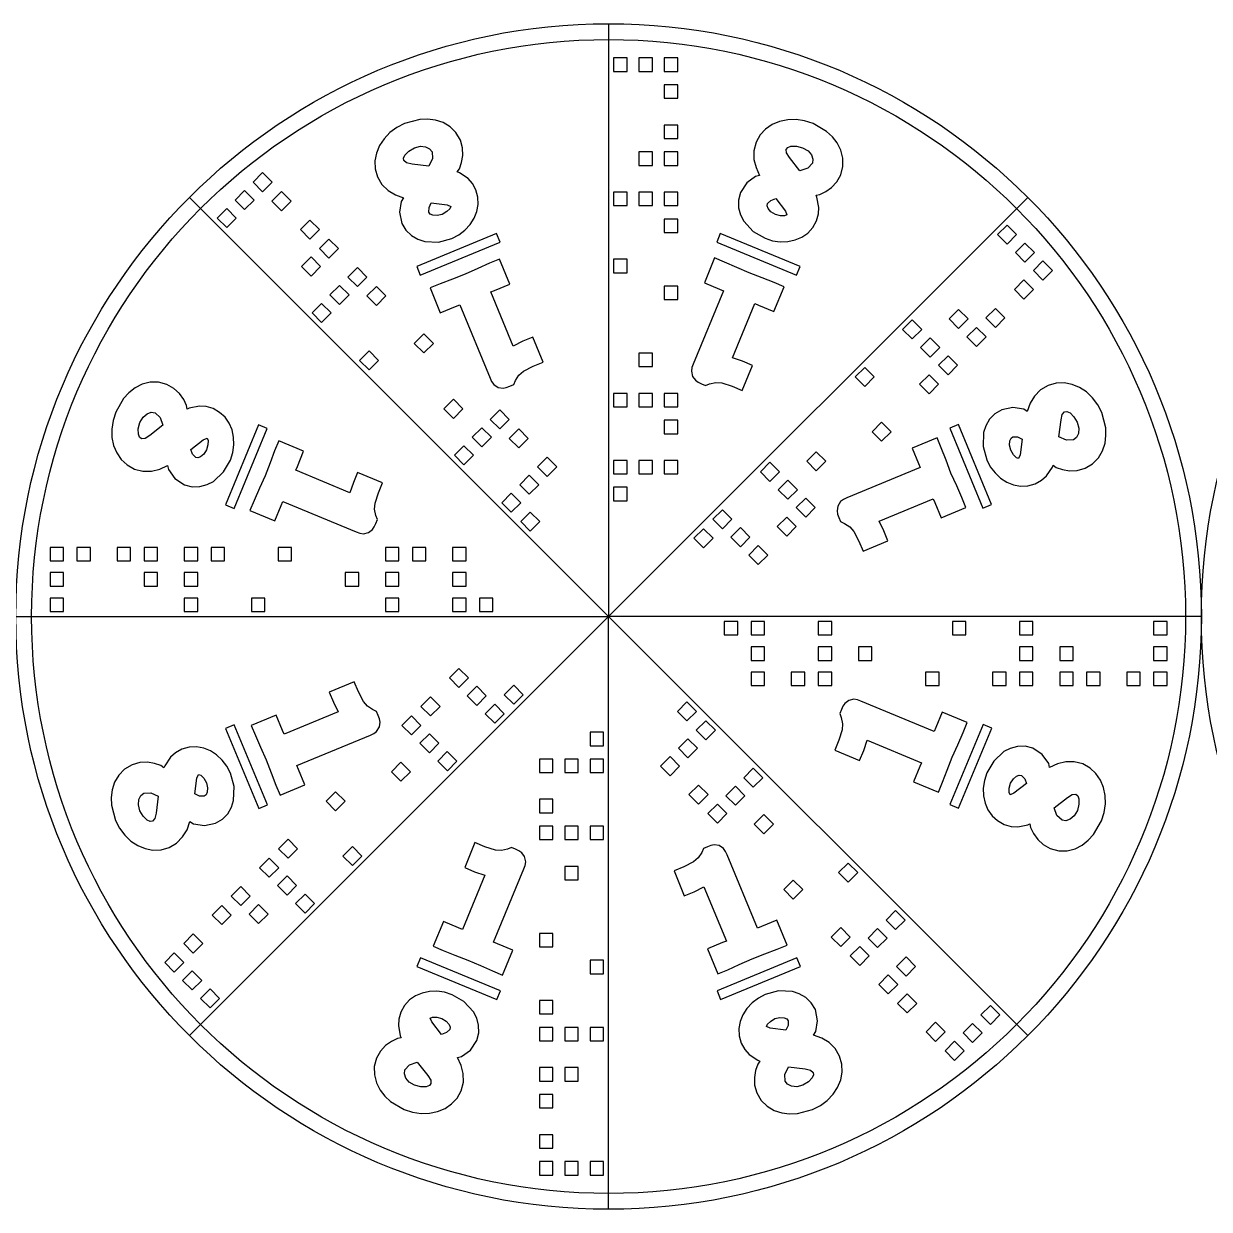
# Model space of a CAD drawing. Header units: millimetres. Extents: x 0 to 450, y 0 to 450.
# Drawn here: x 151 to 301, y 300 to 450 of the extents above; entities that cross this region are included whole.
import ezdxf

# ---------------------------------------------------------------- set-up
doc = ezdxf.new("R2010")
doc.units = ezdxf.units.MM
doc.layers.get('0').update_dxf_attribs({"linetype": 'CONTINUOUS', "lineweight": 25})
doc.layers.add('Layer 1', color=7, linetype='CONTINUOUS')

msp = doc.modelspace()

# ---------------------------------------------------------------- linework, layer by layer
at = {"linetype": 'CONTINUOUS', "lineweight": 25}
for p in [(225, 450), (171.97, 428.03), (278.03, 428.03), (150, 375), (171.97, 321.97), (225, 300), (278.03, 321.97), (300, 375)]:
    msp.add_line(p, (225, 375), dxfattribs=at)
for centre, radius in [((225, 375), 75), ((375, 375), 75), ((225, 375), 73), ((225, 375), 0), ((225, 375), 0), ((225, 375), 0), ((225, 375), 0), ((225, 375), 0), ((225, 375), 0), ((225, 375), 0), ((225, 375), 0), ((375, 225), 75)]:
    msp.add_circle(centre, radius)
at = {"layer": 'Layer 1', "color": 7}
for points in [[(227.34, 445.67), (225.63, 445.67), (225.63, 443.96), (227.34, 443.96), (227.34, 445.67)], [(230.55, 445.67), (228.84, 445.67), (228.84, 443.96), (230.55, 443.96), (230.55, 445.67)], [(233.75, 445.67), (232.04, 445.67), (232.04, 443.96), (233.75, 443.96), (233.75, 445.67)], [(233.75, 442.27), (232.04, 442.27), (232.04, 440.56), (233.75, 440.56), (233.75, 442.27)], [(204.94, 436.97), (204.05, 437.5), (203.09, 437.81), (202.1, 437.93), (201.12, 437.9), (199.19, 437.39), (198.2, 436.88), (197.33, 436.22), (196.59, 435.45), (196.02, 434.58), (195.63, 433.64), (195.44, 432.65), (195.48, 431.63), (195.77, 430.61), (196.33, 429.65), (197.11, 428.89), (198.03, 428.34), (199.06, 427.97), (198.77, 427.52), (198.56, 426.14), (198.84, 424.74), (199.36, 423.87), (200.05, 423.19), (200.87, 422.72), (201.74, 422.44), (203.49, 422.38), (205.17, 422.84), (206.05, 423.29), (206.83, 423.89), (207.49, 424.59), (208, 425.38), (208.35, 426.23), (208.51, 427.13), (208.47, 428.06), (208.21, 428.99), (207.76, 429.79), (207.22, 430.41), (206.12, 431.15), (205.86, 431.26), (206.13, 431.64), (206.41, 432.44), (206.56, 433.33), (206.52, 434.29), (206.25, 435.28), (205.69, 436.23), (204.94, 436.97), (204.94, 436.97)], [(233.75, 437.18), (232.04, 437.18), (232.04, 435.47), (233.75, 435.47), (233.75, 437.18)], [(254.63, 433), (254.38, 434.01), (253.92, 434.91), (253.31, 435.69), (252.59, 436.36), (250.87, 437.36), (249.8, 437.7), (248.72, 437.86), (247.66, 437.83), (246.64, 437.62), (245.69, 437.23), (244.86, 436.66), (244.17, 435.92), (243.65, 435), (243.37, 433.91), (243.38, 432.83), (243.65, 431.79), (244.11, 430.8), (243.59, 430.68), (242.47, 429.86), (241.67, 428.66), (241.42, 427.69), (241.44, 426.72), (241.68, 425.81), (242.1, 425), (243.3, 423.72), (244.8, 422.85), (245.75, 422.55), (246.72, 422.41), (247.68, 422.45), (248.6, 422.64), (249.45, 423), (250.2, 423.52), (250.83, 424.21), (251.3, 425.05), (251.55, 425.93), (251.6, 426.76), (251.36, 428.05), (251.25, 428.31), (251.71, 428.39), (252.47, 428.76), (253.21, 429.29), (253.86, 429.99), (254.37, 430.88), (254.64, 431.95), (254.63, 433), (254.63, 433)], [(202.66, 433.8), (202.7, 432.93), (202.25, 431.98), (200.13, 432.24), (199.44, 432.39), (199.11, 432.69), (199.06, 432.99), (199.24, 433.38), (199.72, 433.88), (200.43, 434.3), (201.19, 434.49), (201.85, 434.44), (202.36, 434.19), (202.66, 433.8), (202.66, 433.8)], [(230.55, 433.78), (228.84, 433.78), (228.84, 432.08), (230.55, 432.08), (230.55, 433.78)], [(233.75, 433.78), (232.04, 433.78), (232.04, 432.08), (233.75, 432.08), (233.75, 433.78)], [(250.78, 432.37), (250.19, 431.72), (249.21, 431.38), (247.89, 433.06), (247.5, 433.65), (247.48, 434.1), (247.67, 434.35), (248.07, 434.49), (248.76, 434.51), (249.55, 434.31), (250.23, 433.9), (250.66, 433.4), (250.84, 432.86), (250.78, 432.37), (250.78, 432.37)], [(181.22, 431.16), (180.01, 429.95), (181.22, 428.74), (182.43, 429.95), (181.22, 431.16)], [(178.95, 428.89), (177.75, 427.68), (178.95, 426.48), (180.16, 427.68), (178.95, 428.89)], [(183.62, 428.76), (182.41, 427.55), (183.62, 426.34), (184.83, 427.55), (183.62, 428.76)], [(227.34, 428.69), (225.63, 428.69), (225.63, 426.98), (227.34, 426.98), (227.34, 428.69)], [(230.55, 428.69), (228.84, 428.69), (228.84, 426.98), (230.55, 426.98), (230.55, 428.69)], [(233.75, 428.69), (232.04, 428.69), (232.04, 426.98), (233.75, 426.98), (233.75, 428.69)], [(247.56, 425.81), (247.27, 425.68), (246.74, 425.69), (246.1, 425.86), (245.54, 426.21), (245.19, 426.62), (245.06, 426.96), (245.1, 427.24), (245.52, 427.65), (246.14, 427.87), (247.37, 426.28), (247.56, 425.81), (247.56, 425.81)], [(176.68, 426.62), (175.48, 425.41), (176.68, 424.21), (177.89, 425.41), (176.68, 426.62)], [(205.02, 426.88), (204.91, 426.59), (204.53, 426.22), (203.95, 425.88), (203.32, 425.73), (202.77, 425.77), (202.44, 425.92), (202.27, 426.16), (202.28, 426.74), (202.56, 427.33), (204.56, 427.08), (205.02, 426.88), (205.02, 426.88)], [(187.22, 425.15), (186.02, 423.95), (187.22, 422.74), (188.43, 423.95), (187.22, 425.15)], [(233.75, 425.29), (232.04, 425.29), (232.04, 423.59), (233.75, 423.59), (233.75, 425.29)], [(276.62, 423.32), (275.41, 424.52), (274.21, 423.32), (275.41, 422.11), (276.62, 423.32)], [(200.72, 419.27), (201.17, 418.17), (211.28, 422.36), (210.83, 423.46), (200.72, 419.27)], [(239.13, 423.47), (238.68, 422.37), (248.79, 418.19), (249.25, 419.29), (239.13, 423.47)], [(189.62, 422.75), (188.42, 421.55), (189.62, 420.34), (190.83, 421.55), (189.62, 422.75)], [(278.89, 421.05), (277.68, 422.25), (276.48, 421.05), (277.68, 419.84), (278.89, 421.05)], [(187.36, 420.49), (186.15, 419.28), (187.35, 418.07), (188.56, 419.28), (187.36, 420.49)], [(211.19, 420.21), (209.93, 419.69), (208.47, 419.04), (206.85, 418.32), (205.24, 417.7), (203.67, 417.09), (202.41, 416.57), (203.71, 413.42), (205.64, 414.22), (206.16, 414.43), (210, 405.14), (210.19, 404.72), (210.47, 404.35), (211.03, 403.99), (211.65, 403.9), (212.06, 403.98), (212.49, 404.14), (213, 404.35), (213.22, 404.86), (213.65, 405.52), (214.24, 406.03), (215.46, 406.66), (216.72, 407.19), (215.42, 410.34), (214.16, 409.82), (212.93, 409.22), (210.1, 416.06), (210.57, 416.26), (212.5, 417.06), (211.19, 420.21)], [(227.34, 420.2), (225.63, 420.2), (225.63, 418.5), (227.34, 418.5), (227.34, 420.2)], [(247.21, 416.73), (245.95, 417.26), (244.45, 417.83), (242.8, 418.47), (241.22, 419.17), (239.68, 419.85), (238.42, 420.37), (237.12, 417.22), (239.04, 416.42), (239.55, 416.2), (235.71, 406.92), (235.55, 406.49), (235.48, 406.03), (235.62, 405.38), (235.99, 404.88), (236.34, 404.64), (236.76, 404.45), (237.27, 404.24), (237.78, 404.44), (238.56, 404.6), (239.33, 404.55), (240.65, 404.13), (241.91, 403.61), (243.21, 406.76), (241.95, 407.29), (240.66, 407.73), (243.5, 414.58), (243.97, 414.38), (245.9, 413.58), (247.21, 416.73)], [(193.22, 419.15), (192.02, 417.95), (193.22, 416.74), (194.43, 417.95), (193.22, 419.15)], [(281.16, 418.78), (279.95, 419.99), (278.74, 418.78), (279.95, 417.57), (281.16, 418.78)], [(278.76, 416.38), (277.55, 417.59), (276.34, 416.38), (277.55, 415.17), (278.76, 416.38)], [(190.96, 416.89), (189.75, 415.68), (190.96, 414.47), (192.17, 415.68), (190.96, 416.89)], [(195.62, 416.75), (194.42, 415.55), (195.62, 414.34), (196.83, 415.55), (195.62, 416.75)], [(233.75, 416.81), (232.04, 416.81), (232.04, 415.1), (233.75, 415.1), (233.75, 416.81)], [(188.69, 414.62), (187.48, 413.41), (188.69, 412.2), (189.89, 413.41), (188.69, 414.62)], [(264.62, 411.31), (263.41, 412.52), (262.2, 411.31), (263.41, 410.11), (264.62, 411.31)], [(270.49, 412.64), (269.28, 413.85), (268.07, 412.65), (269.28, 411.44), (270.49, 412.64)], [(275.15, 412.78), (273.95, 413.98), (272.74, 412.78), (273.95, 411.57), (275.15, 412.78)], [(272.75, 410.38), (271.55, 411.58), (270.34, 410.38), (271.55, 409.17), (272.75, 410.38)], [(201.63, 410.75), (200.42, 409.54), (201.63, 408.34), (202.83, 409.54), (201.63, 410.75)], [(266.89, 409.04), (265.68, 410.25), (264.47, 409.04), (265.68, 407.83), (266.89, 409.04)], [(194.69, 408.62), (193.48, 407.41), (194.69, 406.2), (195.9, 407.41), (194.69, 408.62)], [(230.55, 408.32), (228.84, 408.32), (228.84, 406.61), (230.55, 406.61), (230.55, 408.32)], [(258.62, 405.31), (257.41, 406.52), (256.2, 405.31), (257.41, 404.1), (258.62, 405.31)], [(269.15, 406.78), (267.95, 407.98), (266.74, 406.78), (267.95, 405.57), (269.15, 406.78)], [(266.75, 404.38), (265.55, 405.58), (264.34, 404.38), (265.55, 403.17), (266.75, 404.38)], [(167, 404.63), (165.99, 404.38), (165.09, 403.92), (164.31, 403.31), (163.64, 402.59), (162.64, 400.87), (162.3, 399.8), (162.14, 398.72), (162.17, 397.66), (162.38, 396.64), (162.77, 395.69), (163.34, 394.86), (164.08, 394.17), (165, 393.65), (166.09, 393.37), (167.17, 393.38), (168.21, 393.65), (169.2, 394.11), (169.32, 393.59), (170.14, 392.47), (171.34, 391.67), (172.31, 391.42), (173.28, 391.44), (174.19, 391.68), (175, 392.1), (176.28, 393.3), (177.15, 394.8), (177.45, 395.75), (177.59, 396.72), (177.55, 397.68), (177.36, 398.6), (177, 399.45), (176.48, 400.2), (175.79, 400.83), (174.95, 401.3), (174.07, 401.55), (173.24, 401.6), (171.95, 401.36), (171.69, 401.25), (171.61, 401.71), (171.24, 402.47), (170.71, 403.21), (170.01, 403.86), (169.12, 404.37), (168.05, 404.64), (167, 404.63), (167, 404.63)], [(286.97, 395.06), (287.5, 395.95), (287.81, 396.91), (287.93, 397.9), (287.9, 398.88), (287.39, 400.81), (286.88, 401.8), (286.22, 402.67), (285.45, 403.41), (284.58, 403.98), (283.64, 404.37), (282.65, 404.56), (281.63, 404.52), (280.61, 404.23), (279.65, 403.67), (278.89, 402.89), (278.34, 401.97), (277.97, 400.94), (277.52, 401.23), (276.14, 401.44), (274.74, 401.16), (273.87, 400.64), (273.19, 399.95), (272.72, 399.13), (272.44, 398.26), (272.38, 396.51), (272.84, 394.83), (273.29, 393.95), (273.89, 393.17), (274.59, 392.51), (275.38, 392), (276.23, 391.65), (277.13, 391.49), (278.06, 391.53), (278.99, 391.79), (279.79, 392.24), (280.41, 392.78), (281.15, 393.88), (281.26, 394.14), (281.64, 393.87), (282.44, 393.59), (283.33, 393.44), (284.29, 393.48), (285.28, 393.75), (286.23, 394.31), (286.97, 395.06), (286.97, 395.06)], [(205.36, 402.48), (204.15, 401.27), (205.36, 400.07), (206.57, 401.28), (205.36, 402.48)], [(227.34, 403.23), (225.63, 403.23), (225.63, 401.52), (227.34, 401.52), (227.34, 403.23)], [(230.55, 403.23), (228.84, 403.23), (228.84, 401.52), (230.55, 401.52), (230.55, 403.23)], [(233.75, 403.23), (232.04, 403.23), (232.04, 401.52), (233.75, 401.52), (233.75, 403.23)], [(167.63, 400.78), (168.28, 400.19), (168.62, 399.21), (166.94, 397.89), (166.35, 397.5), (165.9, 397.48), (165.65, 397.67), (165.51, 398.07), (165.49, 398.76), (165.69, 399.55), (166.1, 400.23), (166.6, 400.66), (167.14, 400.84), (167.63, 400.78), (167.63, 400.78)], [(211.23, 401.15), (210.02, 399.94), (211.23, 398.74), (212.44, 399.94), (211.23, 401.15)], [(283.8, 397.34), (282.93, 397.3), (281.98, 397.75), (282.24, 399.87), (282.39, 400.56), (282.69, 400.89), (282.99, 400.94), (283.38, 400.76), (283.88, 400.28), (284.3, 399.57), (284.49, 398.81), (284.44, 398.15), (284.19, 397.64), (283.8, 397.34), (283.8, 397.34)], [(176.53, 389.13), (177.63, 388.68), (181.81, 398.79), (180.71, 399.25), (176.53, 389.13)], [(233.75, 399.83), (232.04, 399.83), (232.04, 398.12), (233.75, 398.12), (233.75, 399.83)], [(260.75, 398.37), (259.54, 399.58), (258.34, 398.37), (259.54, 397.17), (260.75, 398.37)], [(269.27, 399.28), (268.17, 398.83), (272.36, 388.72), (273.46, 389.17), (269.27, 399.28)], [(174.19, 397.56), (174.32, 397.27), (174.31, 396.74), (174.14, 396.1), (173.79, 395.54), (173.38, 395.19), (173.04, 395.06), (172.76, 395.1), (172.35, 395.52), (172.13, 396.14), (173.72, 397.37), (174.19, 397.56), (174.19, 397.56)], [(208.96, 398.88), (207.75, 397.67), (208.96, 396.47), (210.17, 397.68), (208.96, 398.88)], [(213.63, 398.75), (212.42, 397.54), (213.63, 396.33), (214.84, 397.54), (213.63, 398.75)], [(270.21, 388.81), (269.69, 390.07), (269.04, 391.53), (268.32, 393.15), (267.7, 394.76), (267.09, 396.33), (266.57, 397.59), (263.42, 396.29), (264.22, 394.36), (264.43, 393.84), (255.14, 390), (254.72, 389.81), (254.35, 389.53), (253.99, 388.97), (253.9, 388.35), (253.98, 387.94), (254.14, 387.51), (254.35, 387), (254.86, 386.78), (255.52, 386.35), (256.03, 385.76), (256.66, 384.54), (257.19, 383.28), (260.34, 384.58), (259.82, 385.84), (259.22, 387.07), (266.06, 389.9), (266.26, 389.43), (267.06, 387.5), (270.21, 388.81)], [(276.88, 394.98), (276.59, 395.09), (276.22, 395.47), (275.88, 396.05), (275.73, 396.68), (275.77, 397.23), (275.92, 397.56), (276.16, 397.73), (276.74, 397.72), (277.33, 397.44), (277.08, 395.44), (276.88, 394.98), (276.88, 394.98)], [(183.27, 397.21), (182.74, 395.95), (182.17, 394.45), (181.53, 392.8), (180.83, 391.22), (180.15, 389.68), (179.63, 388.42), (182.78, 387.12), (183.58, 389.04), (183.8, 389.55), (193.08, 385.71), (193.51, 385.55), (193.97, 385.48), (194.62, 385.62), (195.12, 385.99), (195.36, 386.34), (195.55, 386.76), (195.76, 387.27), (195.56, 387.78), (195.4, 388.56), (195.45, 389.33), (195.87, 390.65), (196.39, 391.91), (193.24, 393.21), (192.71, 391.95), (192.27, 390.66), (185.42, 393.5), (185.62, 393.97), (186.42, 395.9), (183.27, 397.21)], [(206.69, 396.61), (205.49, 395.4), (206.69, 394.2), (207.9, 395.41), (206.69, 396.61)], [(217.23, 395.15), (216.02, 393.94), (217.23, 392.73), (218.44, 393.94), (217.23, 395.15)], [(227.34, 394.74), (225.63, 394.74), (225.63, 393.03), (227.34, 393.03), (227.34, 394.74)], [(230.55, 394.74), (228.84, 394.74), (228.84, 393.03), (230.55, 393.03), (230.55, 394.74)], [(233.75, 394.74), (232.04, 394.74), (232.04, 393.03), (233.75, 393.03), (233.75, 394.74)], [(246.61, 393.31), (245.4, 394.51), (244.2, 393.31), (245.41, 392.1), (246.61, 393.31)], [(252.48, 394.64), (251.27, 395.85), (250.07, 394.64), (251.28, 393.43), (252.48, 394.64)], [(214.96, 392.88), (213.76, 391.67), (214.96, 390.47), (216.17, 391.67), (214.96, 392.88)], [(248.88, 391.04), (247.67, 392.25), (246.47, 391.04), (247.68, 389.83), (248.88, 391.04)], [(212.69, 390.61), (211.49, 389.4), (212.69, 388.2), (213.9, 389.4), (212.69, 390.61)], [(227.34, 391.35), (225.63, 391.35), (225.63, 389.64), (227.34, 389.64), (227.34, 391.35)], [(240.61, 387.31), (239.4, 388.51), (238.2, 387.31), (239.4, 386.1), (240.61, 387.31)], [(251.15, 388.77), (249.94, 389.98), (248.74, 388.77), (249.94, 387.56), (251.15, 388.77)], [(215.09, 388.21), (213.89, 387), (215.09, 385.8), (216.3, 387), (215.09, 388.21)], [(248.75, 386.37), (247.54, 387.58), (246.33, 386.37), (247.54, 385.16), (248.75, 386.37)], [(238.21, 384.91), (237, 386.11), (235.8, 384.91), (237, 383.7), (238.21, 384.91)], [(242.88, 385.04), (241.67, 386.24), (240.47, 385.04), (241.67, 383.83), (242.88, 385.04)], [(154.33, 383.75), (154.33, 382.04), (156.04, 382.04), (156.04, 383.75), (154.33, 383.75)], [(157.73, 383.75), (157.73, 382.04), (159.44, 382.04), (159.44, 383.75), (157.73, 383.75)], [(162.82, 383.75), (162.82, 382.04), (164.53, 382.04), (164.53, 383.75), (162.82, 383.75)], [(166.22, 383.75), (166.22, 382.04), (167.92, 382.04), (167.92, 383.75), (166.22, 383.75)], [(171.31, 383.75), (171.31, 382.04), (173.02, 382.04), (173.02, 383.75), (171.31, 383.75)], [(174.71, 383.75), (174.71, 382.04), (176.41, 382.04), (176.41, 383.75), (174.71, 383.75)], [(183.19, 383.75), (183.19, 382.04), (184.9, 382.04), (184.9, 383.75), (183.19, 383.75)], [(196.77, 383.75), (196.77, 382.04), (198.48, 382.04), (198.48, 383.75), (196.77, 383.75)], [(200.17, 383.75), (200.17, 382.04), (201.88, 382.04), (201.88, 383.75), (200.17, 383.75)], [(205.26, 383.75), (205.26, 382.04), (206.97, 382.04), (206.97, 383.75), (205.26, 383.75)], [(245.15, 382.77), (243.94, 383.98), (242.73, 382.77), (243.94, 381.56), (245.15, 382.77)], [(154.33, 380.55), (154.33, 378.84), (156.04, 378.84), (156.04, 380.55), (154.33, 380.55)], [(166.22, 380.55), (166.22, 378.84), (167.92, 378.84), (167.92, 380.55), (166.22, 380.55)], [(171.31, 380.55), (171.31, 378.84), (173.02, 378.84), (173.02, 380.55), (171.31, 380.55)], [(191.68, 380.55), (191.68, 378.84), (193.39, 378.84), (193.39, 380.55), (191.68, 380.55)], [(196.77, 380.55), (196.77, 378.84), (198.48, 378.84), (198.48, 380.55), (196.77, 380.55)], [(205.26, 380.55), (205.26, 378.84), (206.97, 378.84), (206.97, 380.55), (205.26, 380.55)], [(154.33, 377.34), (154.33, 375.63), (156.04, 375.63), (156.04, 377.34), (154.33, 377.34)], [(171.31, 377.34), (171.31, 375.63), (173.02, 375.63), (173.02, 377.34), (171.31, 377.34)], [(179.8, 377.34), (179.8, 375.63), (181.5, 375.63), (181.5, 377.34), (179.8, 377.34)], [(196.77, 377.34), (196.77, 375.63), (198.48, 375.63), (198.48, 377.34), (196.77, 377.34)], [(205.26, 377.34), (205.26, 375.63), (206.97, 375.63), (206.97, 377.34), (205.26, 377.34)], [(208.65, 377.34), (208.65, 375.63), (210.36, 375.63), (210.36, 377.34), (208.65, 377.34)], [(241.35, 372.66), (241.35, 374.37), (239.64, 374.37), (239.64, 372.66), (241.35, 372.66)], [(244.74, 372.66), (244.74, 374.37), (243.03, 374.37), (243.03, 372.66), (244.74, 372.66)], [(253.23, 372.66), (253.23, 374.37), (251.52, 374.37), (251.52, 372.66), (253.23, 372.66)], [(270.2, 372.66), (270.2, 374.37), (268.5, 374.37), (268.5, 372.66), (270.2, 372.66)], [(278.69, 372.66), (278.69, 374.37), (276.98, 374.37), (276.98, 372.66), (278.69, 372.66)], [(295.67, 372.66), (295.67, 374.37), (293.96, 374.37), (293.96, 372.66), (295.67, 372.66)], [(244.74, 369.45), (244.74, 371.16), (243.03, 371.16), (243.03, 369.45), (244.74, 369.45)], [(253.23, 369.45), (253.23, 371.16), (251.52, 371.16), (251.52, 369.45), (253.23, 369.45)], [(258.32, 369.45), (258.32, 371.16), (256.61, 371.16), (256.61, 369.45), (258.32, 369.45)], [(278.69, 369.45), (278.69, 371.16), (276.98, 371.16), (276.98, 369.45), (278.69, 369.45)], [(283.78, 369.45), (283.78, 371.16), (282.08, 371.16), (282.08, 369.45), (283.78, 369.45)], [(295.67, 369.45), (295.67, 371.16), (293.96, 371.16), (293.96, 369.45), (295.67, 369.45)], [(204.85, 367.23), (206.06, 366.02), (207.27, 367.23), (206.06, 368.44), (204.85, 367.23)], [(244.74, 366.25), (244.74, 367.96), (243.03, 367.96), (243.03, 366.25), (244.74, 366.25)], [(249.83, 366.25), (249.83, 367.96), (248.12, 367.96), (248.12, 366.25), (249.83, 366.25)], [(253.23, 366.25), (253.23, 367.96), (251.52, 367.96), (251.52, 366.25), (253.23, 366.25)], [(266.81, 366.25), (266.81, 367.96), (265.1, 367.96), (265.1, 366.25), (266.81, 366.25)], [(275.29, 366.25), (275.29, 367.96), (273.59, 367.96), (273.59, 366.25), (275.29, 366.25)], [(278.69, 366.25), (278.69, 367.96), (276.98, 367.96), (276.98, 366.25), (278.69, 366.25)], [(283.78, 366.25), (283.78, 367.96), (282.08, 367.96), (282.08, 366.25), (283.78, 366.25)], [(287.18, 366.25), (287.18, 367.96), (285.47, 367.96), (285.47, 366.25), (287.18, 366.25)], [(292.27, 366.25), (292.27, 367.96), (290.56, 367.96), (290.56, 366.25), (292.27, 366.25)], [(295.67, 366.25), (295.67, 367.96), (293.96, 367.96), (293.96, 366.25), (295.67, 366.25)], [(179.79, 361.19), (180.31, 359.93), (180.96, 358.47), (181.68, 356.85), (182.3, 355.24), (182.91, 353.67), (183.43, 352.41), (186.58, 353.71), (185.78, 355.64), (185.57, 356.16), (194.86, 360), (195.28, 360.19), (195.65, 360.47), (196.01, 361.03), (196.1, 361.65), (196.02, 362.06), (195.86, 362.49), (195.65, 363), (195.14, 363.22), (194.48, 363.65), (193.97, 364.24), (193.34, 365.46), (192.81, 366.72), (189.66, 365.42), (190.18, 364.16), (190.78, 362.93), (183.94, 360.1), (183.74, 360.57), (182.94, 362.5), (179.79, 361.19)], [(207.12, 364.96), (208.33, 363.76), (209.53, 364.96), (208.33, 366.17), (207.12, 364.96)], [(211.79, 365.09), (213, 363.89), (214.2, 365.09), (213, 366.3), (211.79, 365.09)], [(201.25, 363.63), (202.46, 362.42), (203.67, 363.63), (202.46, 364.84), (201.25, 363.63)], [(266.73, 352.79), (267.26, 354.05), (267.83, 355.55), (268.47, 357.2), (269.17, 358.78), (269.85, 360.32), (270.37, 361.58), (267.22, 362.88), (266.42, 360.96), (266.2, 360.45), (256.92, 364.29), (256.49, 364.45), (256.03, 364.52), (255.38, 364.38), (254.88, 364.01), (254.64, 363.66), (254.45, 363.24), (254.24, 362.73), (254.44, 362.22), (254.6, 361.44), (254.55, 360.67), (254.13, 359.35), (253.61, 358.09), (256.76, 356.79), (257.29, 358.05), (257.73, 359.34), (264.58, 356.5), (264.38, 356.03), (263.58, 354.1), (266.73, 352.79)], [(209.39, 362.69), (210.6, 361.49), (211.8, 362.69), (210.6, 363.9), (209.39, 362.69)], [(234.91, 361.79), (236.11, 363), (234.91, 364.2), (233.7, 363), (234.91, 361.79)], [(198.85, 361.23), (200.06, 360.02), (201.26, 361.23), (200.06, 362.44), (198.85, 361.23)], [(237.31, 359.39), (238.51, 360.6), (237.31, 361.8), (236.1, 360.6), (237.31, 359.39)], [(180.73, 350.72), (181.83, 351.17), (177.64, 361.28), (176.54, 360.83), (180.73, 350.72)], [(201.12, 358.96), (202.33, 357.75), (203.53, 358.96), (202.32, 360.17), (201.12, 358.96)], [(222.66, 358.65), (224.37, 358.65), (224.37, 360.36), (222.66, 360.36), (222.66, 358.65)], [(273.47, 360.87), (272.37, 361.32), (268.19, 351.21), (269.29, 350.75), (273.47, 360.87)], [(163.03, 354.94), (162.5, 354.05), (162.19, 353.09), (162.07, 352.1), (162.1, 351.12), (162.61, 349.19), (163.12, 348.2), (163.78, 347.33), (164.55, 346.59), (165.42, 346.02), (166.36, 345.63), (167.35, 345.44), (168.37, 345.48), (169.39, 345.77), (170.35, 346.33), (171.11, 347.11), (171.66, 348.03), (172.03, 349.06), (172.48, 348.77), (173.86, 348.56), (175.26, 348.84), (176.13, 349.36), (176.81, 350.05), (177.28, 350.87), (177.56, 351.74), (177.62, 353.49), (177.16, 355.17), (176.71, 356.05), (176.11, 356.83), (175.41, 357.49), (174.62, 358), (173.77, 358.35), (172.87, 358.51), (171.94, 358.47), (171.01, 358.21), (170.21, 357.76), (169.59, 357.22), (168.85, 356.12), (168.74, 355.86), (168.36, 356.13), (167.56, 356.41), (166.67, 356.56), (165.71, 356.52), (164.72, 356.25), (163.77, 355.69), (163.03, 354.94), (163.03, 354.94)], [(235.04, 357.12), (236.24, 358.33), (235.04, 359.53), (233.83, 358.33), (235.04, 357.12)], [(283, 345.37), (284.01, 345.62), (284.91, 346.08), (285.69, 346.69), (286.36, 347.41), (287.36, 349.13), (287.7, 350.2), (287.86, 351.28), (287.83, 352.34), (287.62, 353.36), (287.23, 354.31), (286.66, 355.14), (285.92, 355.83), (285, 356.35), (283.91, 356.63), (282.83, 356.62), (281.79, 356.35), (280.8, 355.89), (280.68, 356.41), (279.86, 357.53), (278.66, 358.33), (277.69, 358.58), (276.72, 358.56), (275.81, 358.32), (275, 357.9), (273.72, 356.7), (272.85, 355.2), (272.55, 354.25), (272.41, 353.28), (272.45, 352.32), (272.64, 351.4), (273, 350.55), (273.52, 349.8), (274.21, 349.17), (275.05, 348.7), (275.93, 348.45), (276.76, 348.4), (278.05, 348.64), (278.31, 348.75), (278.39, 348.29), (278.76, 347.53), (279.29, 346.79), (279.99, 346.14), (280.88, 345.63), (281.95, 345.36), (283, 345.37), (283, 345.37)], [(203.39, 356.69), (204.6, 355.49), (205.8, 356.69), (204.59, 357.9), (203.39, 356.69)], [(232.77, 354.85), (233.98, 356.06), (232.77, 357.27), (231.56, 356.06), (232.77, 354.85)], [(197.52, 355.36), (198.73, 354.15), (199.93, 355.36), (198.72, 356.57), (197.52, 355.36)], [(216.25, 355.26), (217.96, 355.26), (217.96, 356.97), (216.25, 356.97), (216.25, 355.26)], [(219.45, 355.26), (221.16, 355.26), (221.16, 356.97), (219.45, 356.97), (219.45, 355.26)], [(222.66, 355.26), (224.37, 355.26), (224.37, 356.97), (222.66, 356.97), (222.66, 355.26)], [(243.31, 353.39), (244.51, 354.6), (243.31, 355.8), (242.1, 354.59), (243.31, 353.39)], [(173.12, 355.02), (173.41, 354.91), (173.78, 354.53), (174.12, 353.95), (174.27, 353.32), (174.23, 352.77), (174.08, 352.44), (173.84, 352.27), (173.26, 352.28), (172.67, 352.56), (172.92, 354.56), (173.12, 355.02), (173.12, 355.02)], [(275.81, 352.44), (275.68, 352.73), (275.69, 353.26), (275.86, 353.9), (276.21, 354.46), (276.62, 354.81), (276.96, 354.94), (277.24, 354.9), (277.65, 354.48), (277.87, 353.86), (276.28, 352.63), (275.81, 352.44), (275.81, 352.44)], [(166.2, 352.66), (167.07, 352.7), (168.02, 352.25), (167.76, 350.13), (167.61, 349.44), (167.31, 349.11), (167.01, 349.06), (166.62, 349.24), (166.12, 349.72), (165.7, 350.43), (165.51, 351.19), (165.56, 351.85), (165.81, 352.36), (166.2, 352.66), (166.2, 352.66)], [(189.25, 351.63), (190.46, 350.42), (191.66, 351.63), (190.46, 352.83), (189.25, 351.63)], [(236.37, 351.25), (237.58, 352.46), (236.37, 353.67), (235.16, 352.46), (236.37, 351.25)], [(241.04, 351.12), (242.25, 352.33), (241.04, 353.53), (239.83, 352.32), (241.04, 351.12)], [(282.37, 349.22), (281.72, 349.81), (281.38, 350.79), (283.06, 352.11), (283.65, 352.5), (284.1, 352.52), (284.35, 352.33), (284.49, 351.93), (284.51, 351.24), (284.31, 350.45), (283.9, 349.77), (283.4, 349.34), (282.86, 349.16), (282.37, 349.22), (282.37, 349.22)], [(216.25, 350.17), (217.96, 350.17), (217.96, 351.88), (216.25, 351.88), (216.25, 350.17)], [(238.77, 348.85), (239.98, 350.06), (238.77, 351.26), (237.56, 350.06), (238.77, 348.85)], [(244.64, 347.52), (245.85, 348.73), (244.64, 349.93), (243.43, 348.72), (244.64, 347.52)], [(216.25, 346.77), (217.96, 346.77), (217.96, 348.48), (216.25, 348.48), (216.25, 346.77)], [(219.45, 346.77), (221.16, 346.77), (221.16, 348.48), (219.45, 348.48), (219.45, 346.77)], [(222.66, 346.77), (224.37, 346.77), (224.37, 348.48), (222.66, 348.48), (222.66, 346.77)], [(183.25, 345.62), (184.45, 344.42), (185.66, 345.62), (184.45, 346.83), (183.25, 345.62)], [(191.38, 344.69), (192.59, 343.48), (193.8, 344.69), (192.59, 345.9), (191.38, 344.69)], [(202.79, 333.27), (204.05, 332.74), (205.55, 332.17), (207.2, 331.53), (208.78, 330.83), (210.32, 330.15), (211.58, 329.63), (212.88, 332.78), (210.96, 333.58), (210.45, 333.8), (214.29, 343.08), (214.45, 343.51), (214.52, 343.97), (214.38, 344.62), (214.01, 345.12), (213.66, 345.36), (213.24, 345.55), (212.73, 345.76), (212.22, 345.56), (211.44, 345.4), (210.67, 345.45), (209.35, 345.87), (208.09, 346.39), (206.79, 343.24), (208.05, 342.71), (209.34, 342.27), (206.5, 335.42), (206.03, 335.62), (204.1, 336.42), (202.79, 333.27)], [(238.81, 329.79), (240.07, 330.31), (241.53, 330.96), (243.15, 331.68), (244.76, 332.3), (246.33, 332.91), (247.59, 333.43), (246.29, 336.58), (244.36, 335.78), (243.84, 335.57), (240, 344.86), (239.81, 345.28), (239.53, 345.65), (238.97, 346.01), (238.35, 346.1), (237.94, 346.02), (237.51, 345.86), (237, 345.65), (236.78, 345.14), (236.35, 344.48), (235.76, 343.97), (234.54, 343.34), (233.28, 342.81), (234.58, 339.66), (235.84, 340.18), (237.07, 340.78), (239.9, 333.94), (239.43, 333.74), (237.5, 332.94), (238.81, 329.79)], [(180.85, 343.22), (182.05, 342.02), (183.26, 343.22), (182.05, 344.43), (180.85, 343.22)], [(255.31, 341.38), (256.52, 342.59), (255.31, 343.8), (254.1, 342.59), (255.31, 341.38)], [(183.11, 340.96), (184.32, 339.75), (185.53, 340.96), (184.32, 342.17), (183.11, 340.96)], [(219.45, 341.68), (221.16, 341.68), (221.16, 343.39), (219.45, 343.39), (219.45, 341.68)], [(177.25, 339.62), (178.45, 338.42), (179.66, 339.62), (178.45, 340.83), (177.25, 339.62)], [(248.37, 339.25), (249.58, 340.46), (248.37, 341.66), (247.17, 340.46), (248.37, 339.25)], [(185.38, 338.69), (186.59, 337.48), (187.8, 338.69), (186.59, 339.89), (185.38, 338.69)], [(174.85, 337.22), (176.05, 336.02), (177.26, 337.22), (176.05, 338.43), (174.85, 337.22)], [(179.51, 337.36), (180.72, 336.15), (181.93, 337.35), (180.72, 338.56), (179.51, 337.36)], [(261.31, 335.38), (262.52, 336.59), (261.31, 337.8), (260.11, 336.59), (261.31, 335.38)], [(171.24, 333.62), (172.45, 332.41), (173.66, 333.62), (172.45, 334.83), (171.24, 333.62)], [(216.25, 333.19), (217.96, 333.19), (217.96, 334.9), (216.25, 334.9), (216.25, 333.19)], [(254.38, 333.25), (255.58, 334.45), (254.38, 335.66), (253.17, 334.45), (254.38, 333.25)], [(259.04, 333.11), (260.25, 334.32), (259.04, 335.53), (257.83, 334.32), (259.04, 333.11)], [(256.78, 330.85), (257.98, 332.05), (256.78, 333.26), (255.57, 332.05), (256.78, 330.85)], [(168.84, 331.22), (170.05, 330.01), (171.26, 331.22), (170.05, 332.43), (168.84, 331.22)], [(210.87, 326.53), (211.32, 327.63), (201.21, 331.81), (200.75, 330.71), (210.87, 326.53)], [(222.66, 329.8), (224.37, 329.8), (224.37, 331.5), (222.66, 331.5), (222.66, 329.8)], [(249.28, 330.73), (248.83, 331.83), (238.72, 327.64), (239.17, 326.54), (249.28, 330.73)], [(262.64, 329.51), (263.85, 330.72), (262.65, 331.93), (261.44, 330.72), (262.64, 329.51)], [(171.11, 328.95), (172.32, 327.75), (173.52, 328.95), (172.32, 330.16), (171.11, 328.95)], [(260.38, 327.25), (261.58, 328.45), (260.38, 329.66), (259.17, 328.45), (260.38, 327.25)], [(173.38, 326.68), (174.59, 325.48), (175.79, 326.68), (174.59, 327.89), (173.38, 326.68)], [(195.37, 317), (195.62, 315.99), (196.08, 315.09), (196.69, 314.31), (197.41, 313.64), (199.13, 312.64), (200.2, 312.3), (201.28, 312.14), (202.34, 312.17), (203.36, 312.38), (204.31, 312.77), (205.14, 313.34), (205.83, 314.08), (206.35, 315), (206.63, 316.09), (206.62, 317.17), (206.35, 318.21), (205.89, 319.2), (206.41, 319.32), (207.53, 320.14), (208.33, 321.34), (208.58, 322.31), (208.56, 323.28), (208.32, 324.19), (207.9, 325), (206.7, 326.28), (205.2, 327.15), (204.25, 327.45), (203.28, 327.59), (202.32, 327.55), (201.4, 327.36), (200.55, 327), (199.8, 326.48), (199.17, 325.79), (198.7, 324.95), (198.45, 324.07), (198.4, 323.24), (198.64, 321.95), (198.75, 321.69), (198.29, 321.61), (197.53, 321.24), (196.79, 320.71), (196.14, 320.01), (195.63, 319.12), (195.36, 318.05), (195.37, 317), (195.37, 317)], [(245.06, 313.03), (245.95, 312.5), (246.91, 312.19), (247.9, 312.07), (248.88, 312.1), (250.81, 312.61), (251.8, 313.12), (252.67, 313.78), (253.41, 314.55), (253.98, 315.42), (254.37, 316.36), (254.56, 317.35), (254.52, 318.37), (254.23, 319.39), (253.67, 320.35), (252.89, 321.11), (251.97, 321.66), (250.94, 322.03), (251.23, 322.48), (251.44, 323.86), (251.16, 325.26), (250.64, 326.13), (249.95, 326.81), (249.13, 327.28), (248.26, 327.56), (246.51, 327.62), (244.83, 327.16), (243.95, 326.71), (243.17, 326.11), (242.51, 325.41), (242, 324.62), (241.65, 323.77), (241.49, 322.87), (241.53, 321.94), (241.79, 321.01), (242.24, 320.21), (242.78, 319.59), (243.88, 318.85), (244.14, 318.74), (243.87, 318.36), (243.59, 317.56), (243.44, 316.67), (243.48, 315.71), (243.75, 314.72), (244.31, 313.77), (245.06, 313.03), (245.06, 313.03)], [(262.78, 324.85), (263.98, 326.05), (262.78, 327.26), (261.57, 326.05), (262.78, 324.85)], [(216.25, 324.71), (217.96, 324.71), (217.96, 326.41), (216.25, 326.41), (216.25, 324.71)], [(273.32, 323.38), (274.52, 324.59), (273.32, 325.79), (272.11, 324.59), (273.32, 323.38)], [(202.44, 324.19), (202.73, 324.32), (203.26, 324.31), (203.9, 324.14), (204.46, 323.79), (204.81, 323.38), (204.94, 323.04), (204.9, 322.76), (204.48, 322.35), (203.86, 322.13), (202.63, 323.72), (202.44, 324.19), (202.44, 324.19)], [(244.98, 323.12), (245.09, 323.41), (245.47, 323.78), (246.05, 324.12), (246.68, 324.27), (247.23, 324.23), (247.56, 324.08), (247.73, 323.84), (247.72, 323.26), (247.44, 322.67), (245.44, 322.92), (244.98, 323.12), (244.98, 323.12)], [(216.25, 321.31), (217.96, 321.31), (217.96, 323.02), (216.25, 323.02), (216.25, 321.31)], [(219.45, 321.31), (221.16, 321.31), (221.16, 323.02), (219.45, 323.02), (219.45, 321.31)], [(222.66, 321.31), (224.37, 321.31), (224.37, 323.02), (222.66, 323.02), (222.66, 321.31)], [(266.38, 321.24), (267.59, 322.45), (266.38, 323.66), (265.17, 322.45), (266.38, 321.24)], [(271.05, 321.11), (272.25, 322.32), (271.05, 323.52), (269.84, 322.32), (271.05, 321.11)], [(268.78, 318.84), (269.99, 320.05), (268.78, 321.26), (267.57, 320.05), (268.78, 318.84)], [(199.22, 317.63), (199.81, 318.28), (200.79, 318.62), (202.11, 316.94), (202.5, 316.35), (202.52, 315.9), (202.33, 315.65), (201.93, 315.51), (201.24, 315.49), (200.45, 315.69), (199.77, 316.1), (199.34, 316.6), (199.16, 317.14), (199.22, 317.63), (199.22, 317.63)], [(247.34, 316.2), (247.3, 317.07), (247.75, 318.02), (249.87, 317.76), (250.56, 317.61), (250.89, 317.31), (250.94, 317.01), (250.76, 316.62), (250.28, 316.12), (249.57, 315.7), (248.81, 315.51), (248.15, 315.56), (247.64, 315.81), (247.34, 316.2), (247.34, 316.2)], [(216.25, 316.22), (217.96, 316.22), (217.96, 317.92), (216.25, 317.92), (216.25, 316.22)], [(219.45, 316.22), (221.16, 316.22), (221.16, 317.92), (219.45, 317.92), (219.45, 316.22)], [(216.25, 312.82), (217.96, 312.82), (217.96, 314.53), (216.25, 314.53), (216.25, 312.82)], [(216.25, 307.73), (217.96, 307.73), (217.96, 309.44), (216.25, 309.44), (216.25, 307.73)], [(216.25, 304.33), (217.96, 304.33), (217.96, 306.04), (216.25, 306.04), (216.25, 304.33)], [(219.45, 304.33), (221.16, 304.33), (221.16, 306.04), (219.45, 306.04), (219.45, 304.33)], [(222.66, 304.33), (224.37, 304.33), (224.37, 306.04), (222.66, 306.04), (222.66, 304.33)]]:
    msp.add_lwpolyline(points, dxfattribs=at)

doc.saveas('drawing.dxf')
